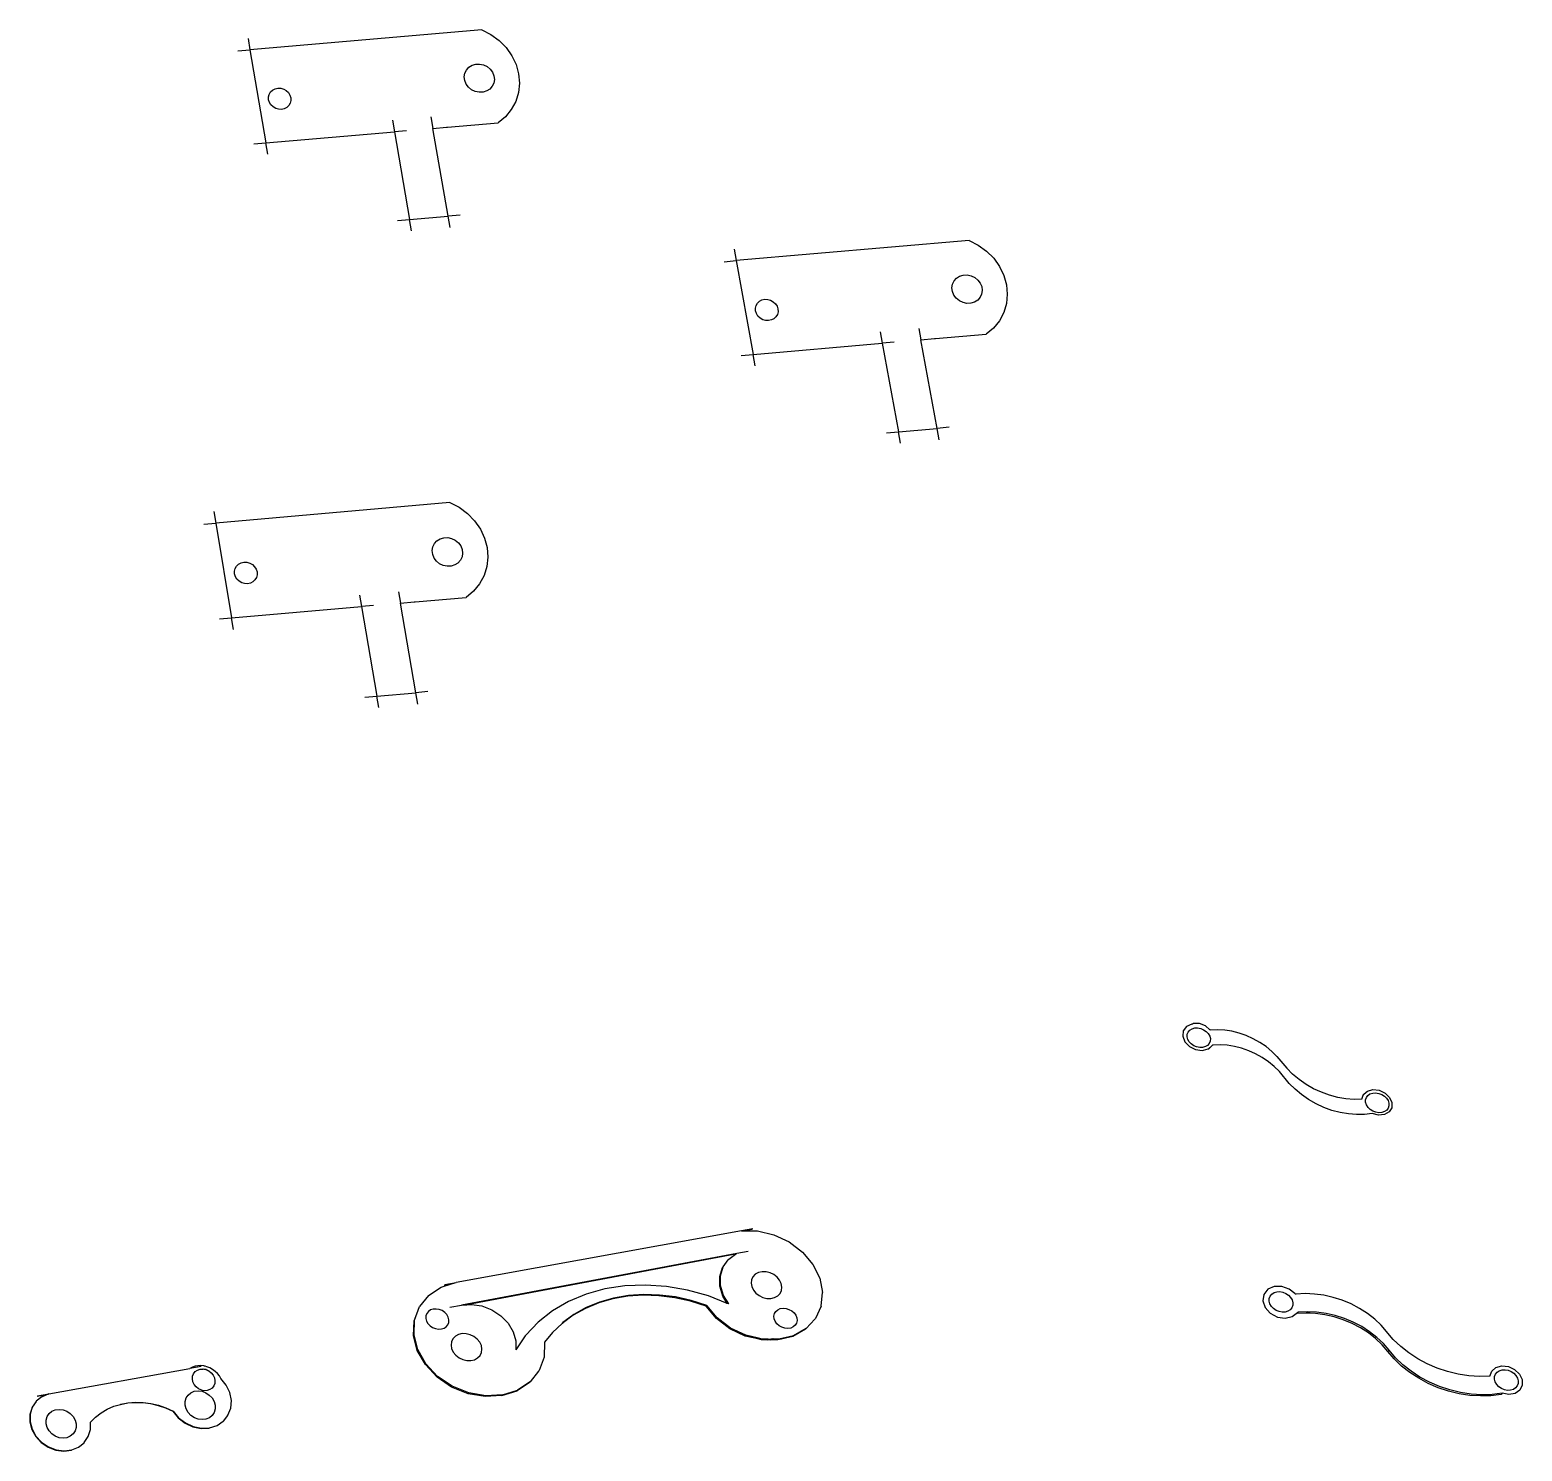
# Model space of a CAD drawing. Extents: x -159 to 748, y -238 to 404.
# Drawn here: x 496.4 to 723.4, y 116.3 to 332.4 of the extents above; entities that cross this region are included whole.
import ezdxf

# ---------------------------------------------------------------- set-up
doc = ezdxf.new("R2010")
doc.units = 0
doc.header["$MEASUREMENT"] = 0
doc.layers.get('0').update_dxf_attribs({"linetype": 'CONTINUOUS'})

msp = doc.modelspace()

# ---------------------------------------------------------------- linework, layer by layer
for p, q in [((565.16, 332.45), (529.88, 329.4)), ((565.16, 332.45), (566.54, 331.75)), ((566.54, 331.75), (567.79, 330.85)), ((528.06, 329.24), (529.88, 329.4)), ((529.59, 331.13), (529.88, 329.4)), ((529.88, 329.4), (532.29, 315.26)), ((567.79, 330.85), (568.86, 329.76)), ((568.86, 329.76), (569.73, 328.52)), ((563.19, 326.75), (563.67, 327.06)), ((563.67, 327.06), (564.22, 327.22)), ((564.22, 327.22), (564.82, 327.25)), ((564.82, 327.25), (565.41, 327.12)), ((565.41, 327.12), (565.95, 326.86)), ((565.95, 326.86), (566.42, 326.48)), ((569.73, 328.52), (570.37, 327.18)), ((570.37, 327.18), (570.75, 325.77)), ((562.49, 325.3), (562.58, 325.85)), ((562.56, 324.74), (562.49, 325.3)), ((562.78, 324.2), (562.56, 324.74)), ((562.58, 325.85), (562.82, 326.34)), ((562.82, 326.34), (563.19, 326.75)), ((566.42, 326.48), (566.78, 326.01)), ((566.78, 326.01), (567, 325.47)), ((567.06, 324.91), (566.98, 324.36)), ((567, 325.47), (567.06, 324.91)), ((570.75, 325.77), (570.87, 324.33)), ((532.7, 322.24), (532.8, 322.64)), ((532.8, 322.64), (533.02, 323)), ((533.02, 323), (533.32, 323.29)), ((533.32, 323.29), (533.7, 323.48)), ((533.7, 323.48), (534.13, 323.57)), ((534.13, 323.57), (534.58, 323.56)), ((534.58, 323.56), (535.02, 323.43)), ((535.02, 323.43), (535.41, 323.21)), ((535.41, 323.21), (535.74, 322.9)), ((535.74, 322.9), (535.97, 322.53)), ((535.97, 322.53), (536.1, 322.11)), ((563.13, 323.73), (562.78, 324.2)), ((563.6, 323.35), (563.13, 323.73)), ((564.15, 323.09), (563.6, 323.35)), ((564.74, 322.96), (564.15, 323.09)), ((565.33, 322.99), (564.74, 322.96)), ((565.89, 323.15), (565.33, 322.99)), ((566.37, 323.45), (565.89, 323.15)), ((566.74, 323.87), (566.37, 323.45)), ((566.98, 324.36), (566.74, 323.87)), ((570.71, 322.92), (570.3, 321.57)), ((570.87, 324.33), (570.71, 322.92)), ((532.71, 321.82), (532.7, 322.24)), ((532.84, 321.41), (532.71, 321.82)), ((533.08, 321.04), (532.84, 321.41)), ((533.4, 320.73), (533.08, 321.04)), ((533.8, 320.5), (533.4, 320.73)), ((534.23, 320.38), (533.8, 320.5)), ((534.68, 320.36), (534.23, 320.38)), ((535.11, 320.45), (534.68, 320.36)), ((535.49, 320.65), (535.11, 320.45)), ((535.8, 320.93), (535.49, 320.65)), ((536.01, 321.29), (535.8, 320.93)), ((536.11, 321.69), (536.01, 321.29)), ((536.1, 322.11), (536.11, 321.69)), ((569.63, 320.33), (568.73, 319.23)), ((570.3, 321.57), (569.63, 320.33)), ((551.56, 318.69), (551.85, 316.95)), ((557.4, 319.2), (557.7, 317.46)), ((559.94, 317.64), (567.63, 318.32)), ((568.73, 319.23), (567.63, 318.32)), ((532.29, 315.26), (551.85, 316.95)), ((553.68, 317.11), (551.85, 316.95)), ((551.85, 316.95), (554.16, 303.61)), ((557.7, 317.46), (559.79, 317.65)), ((560.02, 304.12), (557.7, 317.46)), ((559.79, 317.65), (559.94, 317.64)), ((530.46, 315.1), (532.29, 315.26)), ((532.58, 313.52), (532.29, 315.26)), ((561.84, 304.27), (560.02, 304.12)), ((552.33, 303.45), (554.16, 303.61)), ((554.16, 303.61), (560.02, 304.12)), ((554.46, 301.87), (554.16, 303.61)), ((560.32, 302.38), (560.02, 304.12)), ((639.26, 300.43), (603.86, 297.35)), ((639.26, 300.43), (640.65, 299.72)), ((640.65, 299.72), (641.92, 298.81)), ((602.03, 297.19), (603.86, 297.35)), ((603.55, 299.09), (603.86, 297.35)), ((603.86, 297.35), (606.42, 283.08)), ((641.92, 298.81), (643.01, 297.71)), ((643.01, 297.71), (643.89, 296.46)), ((637.82, 294.98), (638.37, 295.15)), ((638.37, 295.15), (638.97, 295.17)), ((638.97, 295.17), (639.56, 295.05)), ((643.89, 296.46), (644.55, 295.11)), ((644.55, 295.11), (644.94, 293.68)), ((636.65, 293.21), (636.74, 293.76)), ((636.73, 292.64), (636.65, 293.21)), ((636.74, 293.76), (636.97, 294.26)), ((636.97, 294.26), (637.34, 294.68)), ((637.34, 294.68), (637.82, 294.98)), ((639.56, 295.05), (640.12, 294.79)), ((640.12, 294.79), (640.59, 294.4)), ((640.59, 294.4), (640.95, 293.93)), ((640.95, 293.93), (641.18, 293.39)), ((641.25, 292.82), (641.17, 292.27)), ((641.18, 293.39), (641.25, 292.82)), ((644.94, 293.68), (645.08, 292.24)), ((606.86, 290.53), (607.07, 290.89)), ((607.07, 290.89), (607.38, 291.18)), ((607.38, 291.18), (607.76, 291.38)), ((607.76, 291.38), (608.19, 291.47)), ((608.19, 291.47), (608.64, 291.45)), ((608.64, 291.45), (609.08, 291.33)), ((609.08, 291.33), (609.47, 291.1)), ((609.47, 291.1), (609.81, 290.79)), ((609.81, 290.79), (610.05, 290.41)), ((636.95, 292.1), (636.73, 292.64)), ((637.31, 291.62), (636.95, 292.1)), ((637.79, 291.24), (637.31, 291.62)), ((638.34, 290.98), (637.79, 291.24)), ((638.94, 290.85), (638.34, 290.98)), ((639.53, 290.88), (638.94, 290.85)), ((640.09, 291.05), (639.53, 290.88)), ((640.57, 291.35), (640.09, 291.05)), ((640.94, 291.77), (640.57, 291.35)), ((641.17, 292.27), (640.94, 291.77)), ((644.94, 290.81), (644.53, 289.45)), ((645.08, 292.24), (644.94, 290.81)), ((606.76, 290.13), (606.86, 290.53)), ((606.78, 289.7), (606.76, 290.13)), ((606.91, 289.29), (606.78, 289.7)), ((607.15, 288.91), (606.91, 289.29)), ((607.48, 288.6), (607.15, 288.91)), ((607.88, 288.37), (607.48, 288.6)), ((608.32, 288.25), (607.88, 288.37)), ((609.2, 288.32), (608.77, 288.23)), ((609.58, 288.52), (609.2, 288.32)), ((609.89, 288.81), (609.58, 288.52)), ((610.1, 289.17), (609.89, 288.81)), ((610.05, 290.41), (610.18, 290)), ((610.2, 289.57), (610.1, 289.17)), ((610.18, 290), (610.2, 289.57)), ((644.53, 289.45), (643.87, 288.2)), ((608.77, 288.23), (608.32, 288.25)), ((625.74, 286.53), (626.06, 284.79)), ((631.61, 287.05), (631.92, 285.3)), ((634.17, 285.49), (641.88, 286.17)), ((642.98, 287.09), (641.88, 286.17)), ((643.87, 288.2), (642.98, 287.09)), ((606.42, 283.08), (626.06, 284.79)), ((627.88, 284.95), (626.06, 284.79)), ((626.06, 284.79), (628.51, 271.33)), ((631.92, 285.3), (634.02, 285.49)), ((634.39, 271.84), (631.92, 285.3)), ((634.02, 285.49), (634.17, 285.49)), ((604.59, 282.92), (606.42, 283.08)), ((606.73, 281.34), (606.42, 283.08)), ((626.68, 271.17), (628.51, 271.33)), ((628.51, 271.33), (634.39, 271.84)), ((628.82, 269.58), (628.51, 271.33)), ((636.21, 272), (634.39, 271.84)), ((634.71, 270.09), (634.39, 271.84)), ((524.39, 259.18), (524.68, 257.43)), ((560.31, 260.54), (524.68, 257.43)), ((560.31, 260.54), (561.7, 259.83)), ((561.7, 259.83), (562.96, 258.9)), ((562.96, 258.9), (564.05, 257.79)), ((522.85, 257.27), (524.68, 257.43)), ((524.68, 257.43), (527.1, 243.01)), ((564.05, 257.79), (564.93, 256.53)), ((564.93, 256.53), (565.57, 255.16)), ((557.7, 253.8), (557.94, 254.31)), ((557.94, 254.31), (558.31, 254.73)), ((558.31, 254.73), (558.8, 255.04)), ((558.8, 255.04), (559.36, 255.21)), ((559.36, 255.21), (559.96, 255.23)), ((559.96, 255.23), (560.56, 255.1)), ((560.56, 255.1), (561.11, 254.84)), ((561.11, 254.84), (561.58, 254.45)), ((561.58, 254.45), (561.94, 253.97)), ((565.57, 255.16), (565.95, 253.72)), ((557.61, 253.24), (557.7, 253.8)), ((557.68, 252.67), (557.61, 253.24)), ((557.9, 252.12), (557.68, 252.67)), ((558.26, 251.64), (557.9, 252.12)), ((562.14, 252.29), (561.9, 251.78)), ((561.94, 253.97), (562.16, 253.42)), ((562.23, 252.85), (562.14, 252.29)), ((562.16, 253.42), (562.23, 252.85)), ((566.07, 252.26), (565.91, 250.82)), ((565.95, 253.72), (566.07, 252.26)), ((527.52, 250.13), (527.63, 250.54)), ((527.53, 249.7), (527.52, 250.13)), ((527.66, 249.28), (527.53, 249.7)), ((527.63, 250.54), (527.84, 250.9)), ((527.84, 250.9), (528.15, 251.19)), ((528.15, 251.19), (528.54, 251.39)), ((528.54, 251.39), (528.97, 251.49)), ((528.97, 251.49), (529.42, 251.47)), ((529.42, 251.47), (529.86, 251.34)), ((529.86, 251.34), (530.26, 251.11)), ((530.26, 251.11), (530.59, 250.8)), ((530.59, 250.8), (530.83, 250.42)), ((530.83, 250.42), (530.96, 250)), ((530.96, 250), (530.97, 249.57)), ((558.73, 251.25), (558.26, 251.64)), ((559.28, 250.99), (558.73, 251.25)), ((559.88, 250.86), (559.28, 250.99)), ((560.48, 250.89), (559.88, 250.86)), ((561.04, 251.06), (560.48, 250.89)), ((561.52, 251.36), (561.04, 251.06)), ((561.9, 251.78), (561.52, 251.36)), ((565.91, 250.82), (565.49, 249.44)), ((527.9, 248.9), (527.66, 249.28)), ((528.23, 248.58), (527.9, 248.9)), ((528.63, 248.35), (528.23, 248.58)), ((529.07, 248.22), (528.63, 248.35)), ((529.52, 248.21), (529.07, 248.22)), ((529.95, 248.3), (529.52, 248.21)), ((530.34, 248.5), (529.95, 248.3)), ((530.65, 248.79), (530.34, 248.5)), ((530.86, 249.16), (530.65, 248.79)), ((530.97, 249.57), (530.86, 249.16)), ((564.82, 248.18), (563.91, 247.06)), ((565.49, 249.44), (564.82, 248.18)), ((546.56, 246.49), (546.86, 244.73)), ((552.47, 247), (552.77, 245.25)), ((552.77, 245.25), (554.87, 245.44)), ((555.1, 231.64), (552.77, 245.25)), ((554.87, 245.44), (555.03, 245.44)), ((555.03, 245.44), (562.79, 246.13)), ((563.91, 247.06), (562.79, 246.13)), ((525.27, 242.85), (527.1, 243.01)), ((527.1, 243.01), (546.86, 244.73)), ((527.39, 241.25), (527.1, 243.01)), ((548.69, 244.89), (546.86, 244.73)), ((546.86, 244.73), (549.18, 231.12)), ((549.18, 231.12), (555.1, 231.64)), ((556.92, 231.8), (555.1, 231.64)), ((555.4, 229.88), (555.1, 231.64)), ((547.35, 230.96), (549.18, 231.12)), ((549.48, 229.36), (549.18, 231.12)), ((671.85, 180.2), (671.76, 179.38)), ((671.76, 179.38), (672.09, 178.54)), ((672.35, 180.85), (671.85, 180.2)), ((673.16, 181.22), (672.35, 180.85)), ((672.41, 179.31), (672.43, 179.69)), ((672.43, 179.69), (672.57, 180.03)), ((672.57, 180.03), (672.82, 180.32)), ((672.82, 180.32), (673.17, 180.52)), ((673.27, 181.23), (673.16, 181.22)), ((673.17, 180.52), (673.58, 180.64)), ((673.42, 181.3), (673.27, 181.23)), ((674.31, 181.3), (673.42, 181.3)), ((673.58, 180.64), (674.03, 180.65)), ((674.03, 180.65), (674.5, 180.56)), ((675.21, 180.95), (674.31, 181.3)), ((674.5, 180.56), (674.94, 180.38)), ((674.94, 180.38), (675.33, 180.11)), ((675.86, 180.38), (675.21, 180.95)), ((675.33, 180.11), (675.65, 179.78)), ((675.65, 179.78), (675.86, 179.41)), ((675.92, 180.34), (675.86, 180.38)), ((675.86, 179.41), (675.96, 179.02)), ((675.95, 180.31), (675.92, 180.34)), ((677.08, 180.37), (675.95, 180.31)), ((678.16, 180.31), (677.08, 180.37)), ((679.25, 180.14), (678.16, 180.31)), ((680.35, 179.86), (679.25, 180.14)), ((681.43, 179.49), (680.35, 179.86)), ((682.48, 179.01), (681.43, 179.49)), ((672.09, 178.54), (672.79, 177.83)), ((672.51, 178.91), (672.41, 179.31)), ((672.72, 178.54), (672.51, 178.91)), ((673.04, 178.21), (672.72, 178.54)), ((672.79, 177.83), (673.72, 177.37)), ((673.43, 177.94), (673.04, 178.21)), ((673.87, 177.76), (673.43, 177.94)), ((673.72, 177.37), (674.73, 177.24)), ((674.34, 177.67), (673.87, 177.76)), ((674.79, 177.68), (674.34, 177.67)), ((674.73, 177.24), (674.9, 177.29)), ((675.21, 177.8), (674.79, 177.68)), ((674.9, 177.29), (675.64, 177.47)), ((675.55, 178), (675.21, 177.8)), ((675.8, 178.29), (675.55, 178)), ((675.64, 177.47), (675.66, 177.49)), ((675.66, 177.49), (676.24, 177.96)), ((675.66, 177.49), (675.71, 177.49)), ((675.71, 177.49), (676.24, 177.96)), ((675.94, 178.63), (675.8, 178.29)), ((675.96, 179.02), (675.94, 178.63)), ((676.24, 177.96), (676.29, 178.01)), ((676.37, 178.03), (676.29, 178.01)), ((677.43, 178.07), (676.37, 178.03)), ((678.51, 178.01), (677.43, 178.07)), ((679.61, 177.84), (678.51, 178.01)), ((680.71, 177.57), (679.61, 177.84)), ((681.79, 177.19), (680.71, 177.57)), ((682.84, 176.72), (681.79, 177.19)), ((683.48, 178.45), (682.48, 179.01)), ((684.43, 177.81), (683.48, 178.45)), ((685.3, 177.09), (684.43, 177.81)), ((686.09, 176.3), (685.3, 177.09)), ((683.84, 176.16), (682.84, 176.72)), ((684.79, 175.51), (683.84, 176.16)), ((685.66, 174.79), (684.79, 175.51)), ((686.46, 174), (685.66, 174.79)), ((686.09, 176.3), (687.59, 174.51)), ((687.95, 172.21), (686.46, 174)), ((688.48, 173.62), (687.59, 174.51)), ((689.47, 172.8), (688.48, 173.62)), ((690.54, 172.06), (689.47, 172.8)), ((688.85, 171.32), (687.95, 172.21)), ((689.84, 170.5), (688.85, 171.32)), ((690.91, 169.76), (689.84, 170.5)), ((691.67, 171.41), (690.54, 172.06)), ((692.86, 170.86), (691.67, 171.41)), ((694.08, 170.42), (692.86, 170.86)), ((695.33, 170.08), (694.08, 170.42)), ((698.99, 169.79), (699.19, 170.43)), ((699.19, 170.43), (699.22, 170.45)), ((699.22, 170.45), (699.66, 170.87)), ((699.22, 170.45), (699.24, 170.52)), ((699.24, 170.52), (699.66, 170.87)), ((699.66, 170.87), (699.84, 171.04)), ((699.69, 170.08), (699.92, 170.38)), ((699.84, 171.04), (700.68, 171.27)), ((699.92, 170.38), (700.24, 170.61)), ((700.24, 170.61), (700.65, 170.74)), ((700.65, 170.74), (701.1, 170.77)), ((700.68, 171.27), (701.64, 171.17)), ((701.1, 170.77), (701.57, 170.7)), ((701.57, 170.7), (702.02, 170.54)), ((701.64, 171.17), (702.53, 170.75)), ((702.02, 170.54), (702.43, 170.28)), ((702.43, 170.28), (702.76, 169.96)), ((702.53, 170.75), (703.22, 170.09)), ((692.04, 169.1), (690.91, 169.76)), ((693.23, 168.55), (692.04, 169.1)), ((694.45, 168.11), (693.23, 168.55)), ((695.7, 167.77), (694.45, 168.11)), ((696.58, 169.87), (695.33, 170.08)), ((697.81, 169.77), (696.58, 169.87)), ((698.99, 169.79), (697.81, 169.77)), ((699.57, 169.72), (699.69, 170.08)), ((699.58, 169.34), (699.57, 169.72)), ((699.71, 168.94), (699.58, 169.34)), ((699.94, 168.57), (699.71, 168.94)), ((700.28, 168.25), (699.94, 168.57)), ((700.69, 168), (700.28, 168.25)), ((701.14, 167.83), (700.69, 168)), ((702.79, 168.15), (702.46, 167.92)), ((702.76, 169.96), (703, 169.59)), ((703.02, 168.45), (702.79, 168.15)), ((703, 169.59), (703.13, 169.2)), ((703.13, 168.81), (703.02, 168.45)), ((703.13, 169.2), (703.13, 168.81)), ((703.56, 168.52), (703.15, 167.87)), ((703.22, 170.09), (703.58, 169.31)), ((703.58, 169.31), (703.56, 168.52)), ((696.95, 167.56), (695.7, 167.77)), ((698.19, 167.46), (696.95, 167.56)), ((699.4, 167.49), (698.19, 167.46)), ((700.56, 167.63), (699.4, 167.49)), ((701.51, 167.39), (700.56, 167.63)), ((701.61, 167.76), (701.14, 167.83)), ((702.43, 167.47), (701.51, 167.39)), ((702.06, 167.79), (701.61, 167.76)), ((702.46, 167.92), (702.06, 167.79)), ((703.15, 167.87), (702.43, 167.47)), ((606.38, 150.11), (604.64, 149.79)), ((606.28, 150), (605.15, 149.79)), ((604.64, 149.79), (561.25, 141.95)), ((604.64, 149.79), (605.15, 149.79)), ((605.15, 149.79), (607.09, 149.78)), ((607.09, 149.78), (609.56, 149.2)), ((609.56, 149.2), (611.89, 148.1)), ((611.89, 148.1), (613.92, 146.56)), ((603.93, 146.35), (562.04, 138.49)), ((603.75, 146.22), (562.89, 138.55)), ((601.87, 144.32), (602.62, 145.37)), ((602.62, 145.37), (602.72, 145.48)), ((602.72, 145.48), (603.75, 146.22)), ((603.75, 146.22), (603.93, 146.35)), ((605.67, 146.67), (603.93, 146.35)), ((613.92, 146.56), (615.52, 144.68)), ((601.33, 142.84), (601.77, 144.21)), ((601.43, 142.96), (601.87, 144.32)), ((601.77, 144.21), (601.87, 144.32)), ((606.74, 143.18), (606.38, 142.81)), ((607.22, 143.44), (606.74, 143.18)), ((607.78, 143.56), (607.22, 143.44)), ((608.38, 143.56), (607.78, 143.56)), ((608.99, 143.41), (608.38, 143.56)), ((609.56, 143.14), (608.99, 143.41)), ((610.06, 142.75), (609.56, 143.14)), ((615.52, 144.68), (616.56, 142.58)), ((557.06, 139.97), (558.96, 141.22)), ((558.96, 141.22), (560.55, 141.73)), ((559.42, 141.52), (560.55, 141.73)), ((559.51, 141.64), (561.25, 141.95)), ((560.55, 141.73), (561.25, 141.95)), ((583.88, 140.97), (581, 140.17)), ((586.91, 141.43), (583.88, 140.97)), ((590.04, 141.55), (586.91, 141.43)), ((593.24, 141.33), (590.04, 141.55)), ((596.44, 140.77), (593.24, 141.33)), ((599.62, 139.88), (596.44, 140.77)), ((601.35, 141.36), (601.33, 142.84)), ((601.81, 139.86), (601.35, 141.36)), ((601.44, 141.47), (601.43, 142.96)), ((601.9, 139.97), (601.44, 141.47)), ((606.17, 142.35), (606.1, 141.83)), ((606.1, 141.83), (606.2, 141.3)), ((606.38, 142.81), (606.17, 142.35)), ((606.2, 141.3), (606.45, 140.78)), ((606.45, 140.78), (606.84, 140.31)), ((610.45, 142.29), (610.06, 142.75)), ((610.7, 141.77), (610.45, 142.29)), ((610.8, 141.23), (610.7, 141.77)), ((610.74, 140.72), (610.8, 141.23)), ((616.56, 142.58), (616.99, 140.41)), ((684.68, 140.9), (684.07, 140.13)), ((685.66, 141.33), (684.68, 140.9)), ((686.82, 141.34), (685.66, 141.33)), ((687.97, 140.92), (686.82, 141.34)), ((688.79, 140.25), (687.97, 140.92)), ((557.06, 139.97), (555.69, 138.26)), ((560.29, 138.16), (562.04, 138.49)), ((562.04, 138.49), (562.89, 138.55)), ((562.89, 138.55), (563.57, 138.6)), ((563.57, 138.6), (565.15, 138.36)), ((578.32, 139.04), (575.88, 137.61)), ((581, 140.17), (578.32, 139.04)), ((582.94, 138.83), (580.92, 138)), ((583.04, 138.94), (581.02, 138.11)), ((585.1, 139.44), (582.94, 138.83)), ((585.19, 139.56), (583.04, 138.94)), ((587.36, 139.83), (585.1, 139.44)), ((587.45, 139.95), (585.19, 139.56)), ((589.69, 139.99), (587.36, 139.83)), ((589.79, 140.1), (587.45, 139.95)), ((592.08, 139.92), (589.69, 139.99)), ((592.18, 140.03), (589.79, 140.1)), ((594.49, 139.62), (592.08, 139.92)), ((594.59, 139.73), (592.18, 140.03)), ((596.89, 139.09), (594.49, 139.62)), ((596.99, 139.2), (594.59, 139.73)), ((599.26, 138.34), (596.89, 139.09)), ((599.36, 138.45), (596.99, 139.2)), ((602.49, 138.75), (599.62, 139.88)), ((602.49, 138.75), (601.81, 139.86)), ((602.71, 138.67), (601.9, 139.97)), ((602.71, 138.67), (602.49, 138.75)), ((606.84, 140.31), (607.34, 139.93)), ((607.34, 139.93), (607.91, 139.66)), ((607.91, 139.66), (608.52, 139.51)), ((608.52, 139.51), (609.13, 139.5)), ((609.13, 139.5), (609.69, 139.63)), ((609.69, 139.63), (610.16, 139.89)), ((610.16, 139.89), (610.52, 140.26)), ((610.52, 140.26), (610.74, 140.72)), ((616.76, 138.32), (616.99, 140.41)), ((684.07, 140.13), (683.93, 139.14)), ((683.93, 139.14), (684.28, 138.12)), ((684.92, 139.1), (684.93, 139.5)), ((685.02, 138.69), (684.92, 139.1)), ((684.93, 139.5), (685.07, 139.86)), ((685.24, 138.3), (685.02, 138.69)), ((685.07, 139.86), (685.32, 140.17)), ((685.32, 140.17), (685.66, 140.39)), ((685.66, 140.39), (686.07, 140.52)), ((686.07, 140.52), (686.53, 140.54)), ((686.53, 140.54), (687, 140.46)), ((687, 140.46), (687.45, 140.27)), ((687.45, 140.27), (687.85, 140)), ((687.85, 140), (688.17, 139.66)), ((688.17, 139.66), (688.39, 139.27)), ((688.49, 138.46), (688.35, 138.1)), ((688.39, 139.27), (688.5, 138.86)), ((688.5, 138.86), (688.49, 138.46)), ((688.86, 140.2), (688.79, 140.25)), ((688.9, 140.16), (688.86, 140.2)), ((689, 140.17), (688.9, 140.16)), ((690.38, 140.24), (689, 140.17)), ((691.8, 140.18), (690.38, 140.24)), ((693.22, 139.99), (691.8, 140.18)), ((694.64, 139.67), (693.22, 139.99)), ((696.03, 139.23), (694.64, 139.67)), ((697.37, 138.67), (696.03, 139.23)), ((698.65, 138), (697.37, 138.67)), ((554.84, 136.11), (555.6, 138.15)), ((554.84, 133.99), (554.93, 136.22)), ((554.93, 136.22), (555.69, 138.26)), ((555.6, 138.15), (555.69, 138.26)), ((556.65, 136.86), (556.63, 136.47)), ((556.63, 136.47), (556.74, 136.07)), ((556.78, 137.22), (556.65, 136.86)), ((557.03, 137.52), (556.78, 137.22)), ((557.36, 137.75), (557.03, 137.52)), ((557.77, 137.88), (557.36, 137.75)), ((558.22, 137.9), (557.77, 137.88)), ((558.68, 137.82), (558.22, 137.9)), ((559.12, 137.65), (558.68, 137.82)), ((559.51, 137.38), (559.12, 137.65)), ((559.82, 137.05), (559.51, 137.38)), ((560.04, 136.67), (559.82, 137.05)), ((560.14, 136.26), (560.04, 136.67)), ((560.13, 135.87), (560.14, 136.26)), ((565.15, 138.36), (566.67, 137.77)), ((566.67, 137.77), (568.03, 136.88)), ((568.03, 136.88), (569.14, 135.75)), ((575.88, 137.61), (573.7, 135.89)), ((579.06, 136.96), (577.37, 135.72)), ((579.15, 137.07), (577.46, 135.84)), ((580.92, 138), (579.06, 136.96)), ((581.02, 138.11), (579.15, 137.07)), ((599.26, 138.34), (599.36, 138.45)), ((600.85, 136.45), (599.26, 138.34)), ((600.95, 136.56), (599.36, 138.45)), ((602.88, 134.89), (600.85, 136.45)), ((602.98, 135), (600.95, 136.56)), ((609.57, 136.83), (609.65, 137.21)), ((609.61, 136.43), (609.57, 136.83)), ((609.76, 136.04), (609.61, 136.43)), ((609.65, 137.21), (609.85, 137.54)), ((609.85, 137.54), (610.15, 137.79)), ((610.15, 137.79), (610.53, 137.96)), ((610.53, 137.96), (610.96, 138.02)), ((610.96, 138.02), (611.42, 137.99)), ((611.42, 137.99), (611.87, 137.84)), ((611.87, 137.84), (612.29, 137.61)), ((612.29, 137.61), (612.64, 137.3)), ((612.64, 137.3), (612.9, 136.94)), ((612.9, 136.94), (613.06, 136.54)), ((613.06, 136.54), (613.09, 136.14)), ((615.8, 136.33), (614.46, 134.92)), ((615.8, 136.33), (615.9, 136.45)), ((616.76, 138.32), (615.9, 136.45)), ((684.28, 138.12), (685.07, 137.25)), ((685.07, 137.25), (686.15, 136.67)), ((685.57, 137.96), (685.24, 138.3)), ((685.97, 137.69), (685.57, 137.96)), ((686.42, 137.5), (685.97, 137.69)), ((686.15, 136.67), (687.34, 136.49)), ((686.89, 137.42), (686.42, 137.5)), ((687.34, 137.44), (686.89, 137.42)), ((687.76, 137.57), (687.34, 137.44)), ((687.34, 136.49), (688.41, 136.74)), ((688.1, 137.79), (687.76, 137.57)), ((688.35, 138.1), (688.1, 137.79)), ((688.41, 136.74), (689.2, 137.39)), ((689.13, 137.21), (688.96, 137.19)), ((689.31, 137.4), (689.13, 137.21)), ((690.51, 137.28), (689.13, 137.21)), ((689.31, 137.4), (689.2, 137.39)), ((690.7, 137.47), (689.31, 137.4)), ((691.12, 137.26), (690.51, 137.28)), ((692.1, 137.4), (690.7, 137.47)), ((691.93, 137.22), (691.12, 137.26)), ((693.36, 137.03), (691.93, 137.22)), ((693.55, 137.22), (692.1, 137.4)), ((694.78, 136.71), (693.36, 137.03)), ((694.96, 136.9), (693.55, 137.22)), ((696.17, 136.27), (694.78, 136.71)), ((696.36, 136.45), (694.96, 136.9)), ((697.51, 135.71), (696.17, 136.27)), ((697.7, 135.89), (696.36, 136.45)), ((699.85, 137.23), (698.65, 138)), ((700.96, 136.37), (699.85, 137.23)), ((701.95, 135.43), (700.96, 136.37)), ((554.75, 133.88), (554.84, 136.11)), ((555.43, 131.72), (554.84, 133.99)), ((556.74, 136.07), (556.95, 135.69)), ((556.95, 135.69), (557.27, 135.35)), ((557.27, 135.35), (557.66, 135.09)), ((557.66, 135.09), (558.1, 134.91)), ((558.1, 134.91), (558.56, 134.83)), ((558.56, 134.83), (559.01, 134.86)), ((559.01, 134.86), (559.41, 134.98)), ((559.41, 134.98), (559.75, 135.21)), ((559.75, 135.21), (559.99, 135.51)), ((559.99, 135.51), (560.13, 135.87)), ((561.61, 134.02), (561.13, 133.76)), ((562.17, 134.15), (561.61, 134.02)), ((562.78, 134.14), (562.17, 134.15)), ((563.39, 133.99), (562.78, 134.14)), ((563.96, 133.71), (563.39, 133.99)), ((569.14, 135.75), (569.92, 134.45)), ((569.92, 134.45), (570.31, 133.07)), ((573.7, 135.89), (571.83, 133.92)), ((575.88, 134.31), (574.7, 132.84)), ((577.37, 135.72), (575.88, 134.31)), ((577.46, 135.84), (577.37, 135.72)), ((605.22, 133.79), (602.88, 134.89)), ((605.32, 133.9), (602.98, 135)), ((610.02, 135.67), (609.76, 136.04)), ((610.37, 135.36), (610.02, 135.67)), ((610.79, 135.13), (610.37, 135.36)), ((611.24, 134.99), (610.79, 135.13)), ((611.7, 134.95), (611.24, 134.99)), ((612.14, 135.01), (611.7, 134.95)), ((612.52, 135.18), (612.14, 135.01)), ((614.36, 134.81), (612.44, 133.73)), ((612.82, 135.44), (612.52, 135.18)), ((614.46, 134.92), (612.54, 133.84)), ((613.01, 135.76), (612.82, 135.44)), ((613.09, 136.14), (613.01, 135.76)), ((614.46, 134.92), (614.36, 134.81)), ((698.79, 135.04), (697.51, 135.71)), ((698.98, 135.22), (697.7, 135.89)), ((699.99, 134.26), (698.79, 135.04)), ((700.18, 134.45), (698.98, 135.22)), ((701.09, 133.4), (699.99, 134.26)), ((701.28, 133.59), (700.18, 134.45)), ((703.79, 133.28), (701.95, 135.43)), ((555.34, 131.61), (554.75, 133.88)), ((556.65, 129.56), (555.43, 131.72)), ((560.54, 132.92), (560.47, 132.4)), ((560.47, 132.4), (560.56, 131.87)), ((560.76, 133.38), (560.54, 132.92)), ((560.56, 131.87), (560.8, 131.35)), ((561.13, 133.76), (560.76, 133.38)), ((564.45, 133.33), (563.96, 133.71)), ((564.83, 132.86), (564.45, 133.33)), ((565.08, 132.34), (564.83, 132.86)), ((565.17, 131.8), (565.08, 132.34)), ((565.1, 131.28), (565.17, 131.8)), ((571.74, 133.8), (570.3, 131.7)), ((570.31, 133.07), (570.3, 131.7)), ((571.74, 133.8), (571.83, 133.92)), ((574.7, 132.84), (574.62, 130.6)), ((607.15, 133.34), (605.22, 133.79)), ((607.25, 133.45), (605.32, 133.9)), ((607.15, 133.34), (607.25, 133.45)), ((607.71, 133.21), (607.15, 133.34)), ((607.81, 133.32), (607.25, 133.45)), ((608.6, 133.2), (607.71, 133.21)), ((608.7, 133.31), (607.81, 133.32)), ((608.6, 133.2), (608.7, 133.31)), ((608.6, 133.2), (609.09, 133.27)), ((608.7, 133.31), (609.46, 133.42)), ((609.03, 133.21), (609.09, 133.27)), ((609.68, 133.19), (609.03, 133.21)), ((609.09, 133.27), (609.13, 133.32)), ((609.13, 133.32), (609.46, 133.42)), ((609.78, 133.3), (609.13, 133.32)), ((610.17, 133.19), (609.68, 133.19)), ((610.27, 133.3), (609.78, 133.3)), ((610.69, 133.31), (610.17, 133.19)), ((610.79, 133.42), (610.27, 133.3)), ((612.44, 133.73), (610.69, 133.31)), ((610.69, 133.31), (610.79, 133.42)), ((612.54, 133.84), (610.79, 133.42)), ((612.44, 133.73), (612.54, 133.84)), ((702.08, 132.46), (701.09, 133.4)), ((702.28, 132.65), (701.28, 133.59)), ((702.95, 131.45), (702.08, 132.46)), ((703.14, 131.64), (702.28, 132.65)), ((704.91, 132.21), (703.79, 133.28)), ((706.15, 131.22), (704.91, 132.21)), ((556.56, 129.44), (555.34, 131.61)), ((558.34, 127.54), (556.56, 129.44)), ((558.43, 127.65), (556.65, 129.56)), ((560.8, 131.35), (561.18, 130.88)), ((561.18, 130.88), (561.68, 130.49)), ((561.68, 130.49), (562.25, 130.21)), ((562.25, 130.21), (562.86, 130.06)), ((562.86, 130.06), (563.47, 130.06)), ((563.47, 130.06), (564.03, 130.19)), ((564.03, 130.19), (564.51, 130.45)), ((564.51, 130.45), (564.88, 130.82)), ((564.88, 130.82), (565.1, 131.28)), ((574.62, 130.6), (573.87, 128.55)), ((703.14, 131.64), (702.95, 131.45)), ((703.93, 130.31), (702.95, 131.45)), ((704.12, 130.49), (703.14, 131.64)), ((705.05, 129.23), (703.93, 130.31)), ((705.24, 129.42), (704.12, 130.49)), ((706.48, 128.44), (705.24, 129.42)), ((707.51, 130.34), (706.15, 131.22)), ((708.95, 129.56), (707.51, 130.34)), ((710.47, 128.91), (708.95, 129.56)), ((499.31, 124.99), (520.75, 128.87)), ((522.47, 129.18), (520.75, 128.87)), ((521.13, 129.06), (520.75, 128.87)), ((521.12, 127.26), (521.16, 127.68)), ((521.2, 126.84), (521.12, 127.26)), ((521.54, 129.2), (521.13, 129.06)), ((521.16, 127.68), (521.31, 128.06)), ((521.31, 128.06), (521.56, 128.38)), ((521.98, 129.28), (521.54, 129.2)), ((521.56, 128.38), (521.9, 128.61)), ((521.9, 128.61), (522.31, 128.74)), ((522.43, 129.29), (521.98, 129.28)), ((522.31, 128.74), (522.75, 128.77)), ((522.89, 129.24), (522.43, 129.29)), ((523.2, 128.64), (522.61, 128.76)), ((523.2, 128.68), (522.75, 128.77)), ((522.96, 129.22), (522.89, 129.24)), ((523, 129.23), (522.96, 129.22)), ((523.05, 129.2), (523, 129.23)), ((523.34, 129.12), (523.05, 129.2)), ((523.2, 128.68), (523.62, 128.48)), ((523.73, 128.4), (523.2, 128.64)), ((523.78, 128.94), (523.34, 129.12)), ((523.62, 128.48), (523.99, 128.19)), ((524.2, 128.71), (523.78, 128.94)), ((523.99, 128.19), (524.29, 127.84)), ((524.59, 128.42), (524.2, 128.71)), ((524.29, 127.84), (524.48, 127.43)), ((524.48, 127.43), (524.56, 127)), ((524.93, 128.09), (524.59, 128.42)), ((525.23, 127.73), (524.93, 128.09)), ((525.47, 127.33), (525.23, 127.73)), ((526.29, 126.32), (525.47, 127.33)), ((560.56, 126.03), (558.34, 127.54)), ((560.65, 126.14), (558.43, 127.65)), ((573.78, 128.44), (572.5, 126.83)), ((573.87, 128.55), (573.78, 128.44)), ((706.29, 128.25), (705.05, 129.23)), ((707.65, 127.36), (706.29, 128.25)), ((707.84, 127.55), (706.48, 128.44)), ((709.1, 126.59), (707.65, 127.36)), ((709.29, 126.77), (707.84, 127.55)), ((712.05, 128.39), (710.47, 128.91)), ((713.66, 128), (712.05, 128.39)), ((715.28, 127.75), (713.66, 128)), ((716.9, 127.65), (715.28, 127.75)), ((718.45, 127.69), (716.9, 127.65)), ((718.45, 127.69), (718.75, 128.46)), ((718.75, 128.46), (719.39, 129.01)), ((719.18, 127.21), (719.19, 127.62)), ((719.29, 126.8), (719.18, 127.21)), ((719.19, 127.62), (719.32, 127.98)), ((719.32, 127.98), (719.57, 128.29)), ((719.39, 129.01), (720.29, 129.25)), ((719.57, 128.29), (719.91, 128.51)), ((719.91, 128.51), (720.32, 128.64)), ((720.29, 129.25), (721.29, 129.14)), ((720.32, 128.64), (720.78, 128.67)), ((720.78, 128.67), (721.26, 128.58)), ((721.26, 128.58), (721.71, 128.39)), ((721.29, 129.14), (722.23, 128.7)), ((721.71, 128.39), (722.11, 128.12)), ((722.11, 128.12), (722.44, 127.78)), ((722.23, 128.7), (722.96, 128)), ((722.44, 127.78), (722.67, 127.38)), ((722.67, 127.38), (722.78, 126.97)), ((722.96, 128), (723.37, 127.16)), ((723.37, 127.16), (723.38, 126.3)), ((497.54, 124.65), (499.19, 124.94)), ((497.58, 124.68), (499.31, 124.99)), ((499.19, 124.94), (498.26, 124.54)), ((499.31, 124.99), (499.19, 124.94)), ((520.47, 124.82), (520.89, 125.17)), ((520.89, 125.17), (521.41, 125.39)), ((521.4, 126.43), (521.2, 126.84)), ((521.69, 126.07), (521.4, 126.43)), ((521.41, 125.39), (521.99, 125.46)), ((522.06, 125.78), (521.69, 126.07)), ((521.99, 125.46), (522.59, 125.39)), ((522.83, 125.43), (522.06, 125.78)), ((522.59, 125.39), (523.17, 125.17)), ((523.38, 125.52), (522.83, 125.43)), ((523.17, 125.17), (523.69, 124.82)), ((523.78, 125.65), (523.38, 125.52)), ((524.13, 125.88), (523.78, 125.65)), ((524.38, 126.2), (524.13, 125.88)), ((524.53, 126.58), (524.38, 126.2)), ((524.56, 127), (524.53, 126.58)), ((526.83, 125.18), (526.29, 126.32)), ((527.06, 123.98), (526.83, 125.18)), ((563.05, 125.02), (560.56, 126.03)), ((563.15, 125.13), (560.65, 126.14)), ((565.67, 124.57), (563.05, 125.02)), ((565.76, 124.68), (563.15, 125.13)), ((568.21, 124.72), (570.51, 125.45)), ((568.3, 124.83), (570.6, 125.56)), ((572.41, 126.72), (570.51, 125.45)), ((572.5, 126.83), (570.6, 125.56)), ((572.41, 126.72), (572.5, 126.83)), ((710.62, 125.93), (709.1, 126.59)), ((710.81, 126.12), (709.29, 126.77)), ((712.2, 125.41), (710.62, 125.93)), ((712.39, 125.59), (710.81, 126.12)), ((713.81, 125.02), (712.2, 125.41)), ((714, 125.21), (712.39, 125.59)), ((715.43, 124.77), (713.81, 125.02)), ((715.63, 124.96), (714, 125.21)), ((717.24, 124.86), (715.63, 124.96)), ((718.83, 124.9), (717.24, 124.86)), ((720.17, 124.9), (718.63, 124.71)), ((720.37, 125.09), (718.83, 124.9)), ((719.52, 126.41), (719.29, 126.8)), ((719.84, 126.06), (719.52, 126.41)), ((720.25, 125.79), (719.84, 126.06)), ((720.37, 125.09), (720.17, 124.9)), ((720.7, 125.6), (720.25, 125.79)), ((721.37, 124.91), (720.37, 125.09)), ((721.17, 125.52), (720.7, 125.6)), ((721.63, 125.54), (721.17, 125.52)), ((722.3, 125.07), (721.37, 124.91)), ((722.05, 125.67), (721.63, 125.54)), ((722.39, 125.89), (722.05, 125.67)), ((723.01, 125.56), (722.3, 125.07)), ((722.64, 126.2), (722.39, 125.89)), ((722.77, 126.57), (722.64, 126.2)), ((722.78, 126.97), (722.77, 126.57)), ((723.38, 126.3), (723.01, 125.56)), ((496.74, 122.93), (496.42, 121.87)), ((496.78, 122.96), (496.45, 121.9)), ((497.35, 123.83), (496.78, 122.96)), ((497.35, 123.83), (497.39, 123.87)), ((498.22, 124.53), (497.39, 123.87)), ((498.26, 124.54), (498.22, 124.53)), ((500.27, 122.57), (500.86, 122.64)), ((500.86, 122.64), (501.46, 122.57)), ((507.23, 122.11), (508.16, 122.66)), ((508.16, 122.66), (509.16, 123.11)), ((509.16, 123.11), (510.18, 123.4)), ((510.18, 123.4), (511.29, 123.61)), ((510.18, 123.4), (510.22, 123.44)), ((510.22, 123.44), (511.33, 123.65)), ((511.29, 123.61), (512.43, 123.7)), ((511.33, 123.65), (512.47, 123.74)), ((512.43, 123.7), (513.59, 123.67)), ((512.47, 123.74), (513.63, 123.7)), ((513.59, 123.67), (514.76, 123.52)), ((513.63, 123.7), (514.8, 123.55)), ((514.76, 123.52), (515.92, 123.24)), ((514.8, 123.55), (515.96, 123.28)), ((515.92, 123.24), (517.06, 122.85)), ((515.96, 123.28), (517.1, 122.88)), ((517.06, 122.85), (518.16, 122.35)), ((517.1, 122.88), (518.2, 122.38)), ((520.02, 123.84), (520.17, 124.37)), ((520.02, 123.27), (520.02, 123.84)), ((520.18, 122.7), (520.02, 123.27)), ((520.17, 124.37), (520.47, 124.82)), ((520.48, 122.17), (520.18, 122.7)), ((523.69, 124.82), (524.12, 124.37)), ((524.12, 124.37), (524.42, 123.84)), ((524.42, 123.84), (524.58, 123.27)), ((524.58, 122.71), (524.43, 122.18)), ((524.58, 123.27), (524.58, 122.71)), ((526.53, 121.75), (526.97, 122.81)), ((526.97, 122.81), (527.06, 123.98)), ((568.21, 124.72), (565.67, 124.57)), ((568.3, 124.83), (565.76, 124.68)), ((717.05, 124.67), (715.43, 124.77)), ((718.63, 124.71), (717.05, 124.67)), ((496.42, 121.87), (496.41, 120.73)), ((496.41, 120.73), (496.71, 119.58)), ((496.45, 121.9), (496.44, 120.76)), ((496.44, 120.76), (496.74, 119.62)), ((498.87, 121.01), (499.03, 121.54)), ((498.87, 120.44), (498.87, 121.01)), ((499.02, 119.87), (498.87, 120.44)), ((499.03, 121.54), (499.33, 122)), ((499.33, 122), (499.75, 122.35)), ((499.75, 122.35), (500.27, 122.57)), ((501.46, 122.57), (502.04, 122.35)), ((502.04, 122.35), (502.56, 122)), ((502.56, 122), (502.98, 121.54)), ((502.98, 121.54), (503.28, 121.01)), ((503.28, 121.01), (503.44, 120.45)), ((503.44, 120.45), (503.44, 119.88)), ((505.62, 119.56), (505.63, 120.7)), ((505.63, 120.7), (506.39, 121.45)), ((506.39, 121.45), (507.23, 122.11)), ((518.16, 122.35), (518.2, 122.38)), ((518.16, 122.35), (518.98, 121.34)), ((518.2, 122.38), (519.02, 121.37)), ((518.98, 121.34), (520.02, 120.53)), ((519.02, 121.37), (520.06, 120.57)), ((520.02, 120.53), (521.21, 119.99)), ((520.06, 120.57), (521.25, 120.02)), ((520.91, 121.72), (520.48, 122.17)), ((521.43, 121.37), (520.91, 121.72)), ((522.01, 121.15), (521.43, 121.37)), ((522.61, 121.08), (522.01, 121.15)), ((523.19, 121.15), (522.61, 121.08)), ((523.71, 121.37), (523.19, 121.15)), ((524.13, 121.72), (523.71, 121.37)), ((524.43, 122.18), (524.13, 121.72)), ((524.88, 120.2), (525.8, 120.82)), ((525.8, 120.82), (525.84, 120.85)), ((525.84, 120.85), (526.51, 121.71)), ((526.51, 121.71), (526.53, 121.75)), ((496.71, 119.58), (497.3, 118.52)), ((496.74, 119.62), (497.34, 118.55)), ((497.3, 118.52), (498.15, 117.6)), ((497.34, 118.55), (498.19, 117.63)), ((499.32, 119.35), (499.02, 119.87)), ((499.75, 118.89), (499.32, 119.35)), ((500.27, 118.54), (499.75, 118.89)), ((500.85, 118.32), (500.27, 118.54)), ((501.45, 118.25), (500.85, 118.32)), ((502.04, 118.32), (501.45, 118.25)), ((502.56, 118.54), (502.04, 118.32)), ((502.98, 118.89), (502.56, 118.54)), ((503.28, 119.35), (502.98, 118.89)), ((503.44, 119.88), (503.28, 119.35)), ((504.69, 117.59), (505.3, 118.5)), ((505.3, 118.5), (505.62, 119.56)), ((521.21, 119.99), (522.47, 119.73)), ((521.25, 120.02), (522.51, 119.77)), ((522.47, 119.73), (523.7, 119.8)), ((522.51, 119.77), (523.74, 119.83)), ((523.74, 119.83), (524.88, 120.2)), ((498.15, 117.6), (499.19, 116.89)), ((498.19, 117.63), (499.23, 116.92)), ((499.19, 116.89), (500.36, 116.44)), ((499.23, 116.92), (500.4, 116.47)), ((500.36, 116.44), (501.57, 116.28)), ((500.4, 116.47), (501.6, 116.31)), ((501.57, 116.28), (502.74, 116.42)), ((501.6, 116.31), (502.78, 116.46)), ((502.78, 116.46), (503.83, 116.89)), ((503.83, 116.89), (504.65, 117.55)), ((504.65, 117.55), (504.69, 117.59))]:
    msp.add_line(p, q)

doc.saveas('drawing.dxf')
